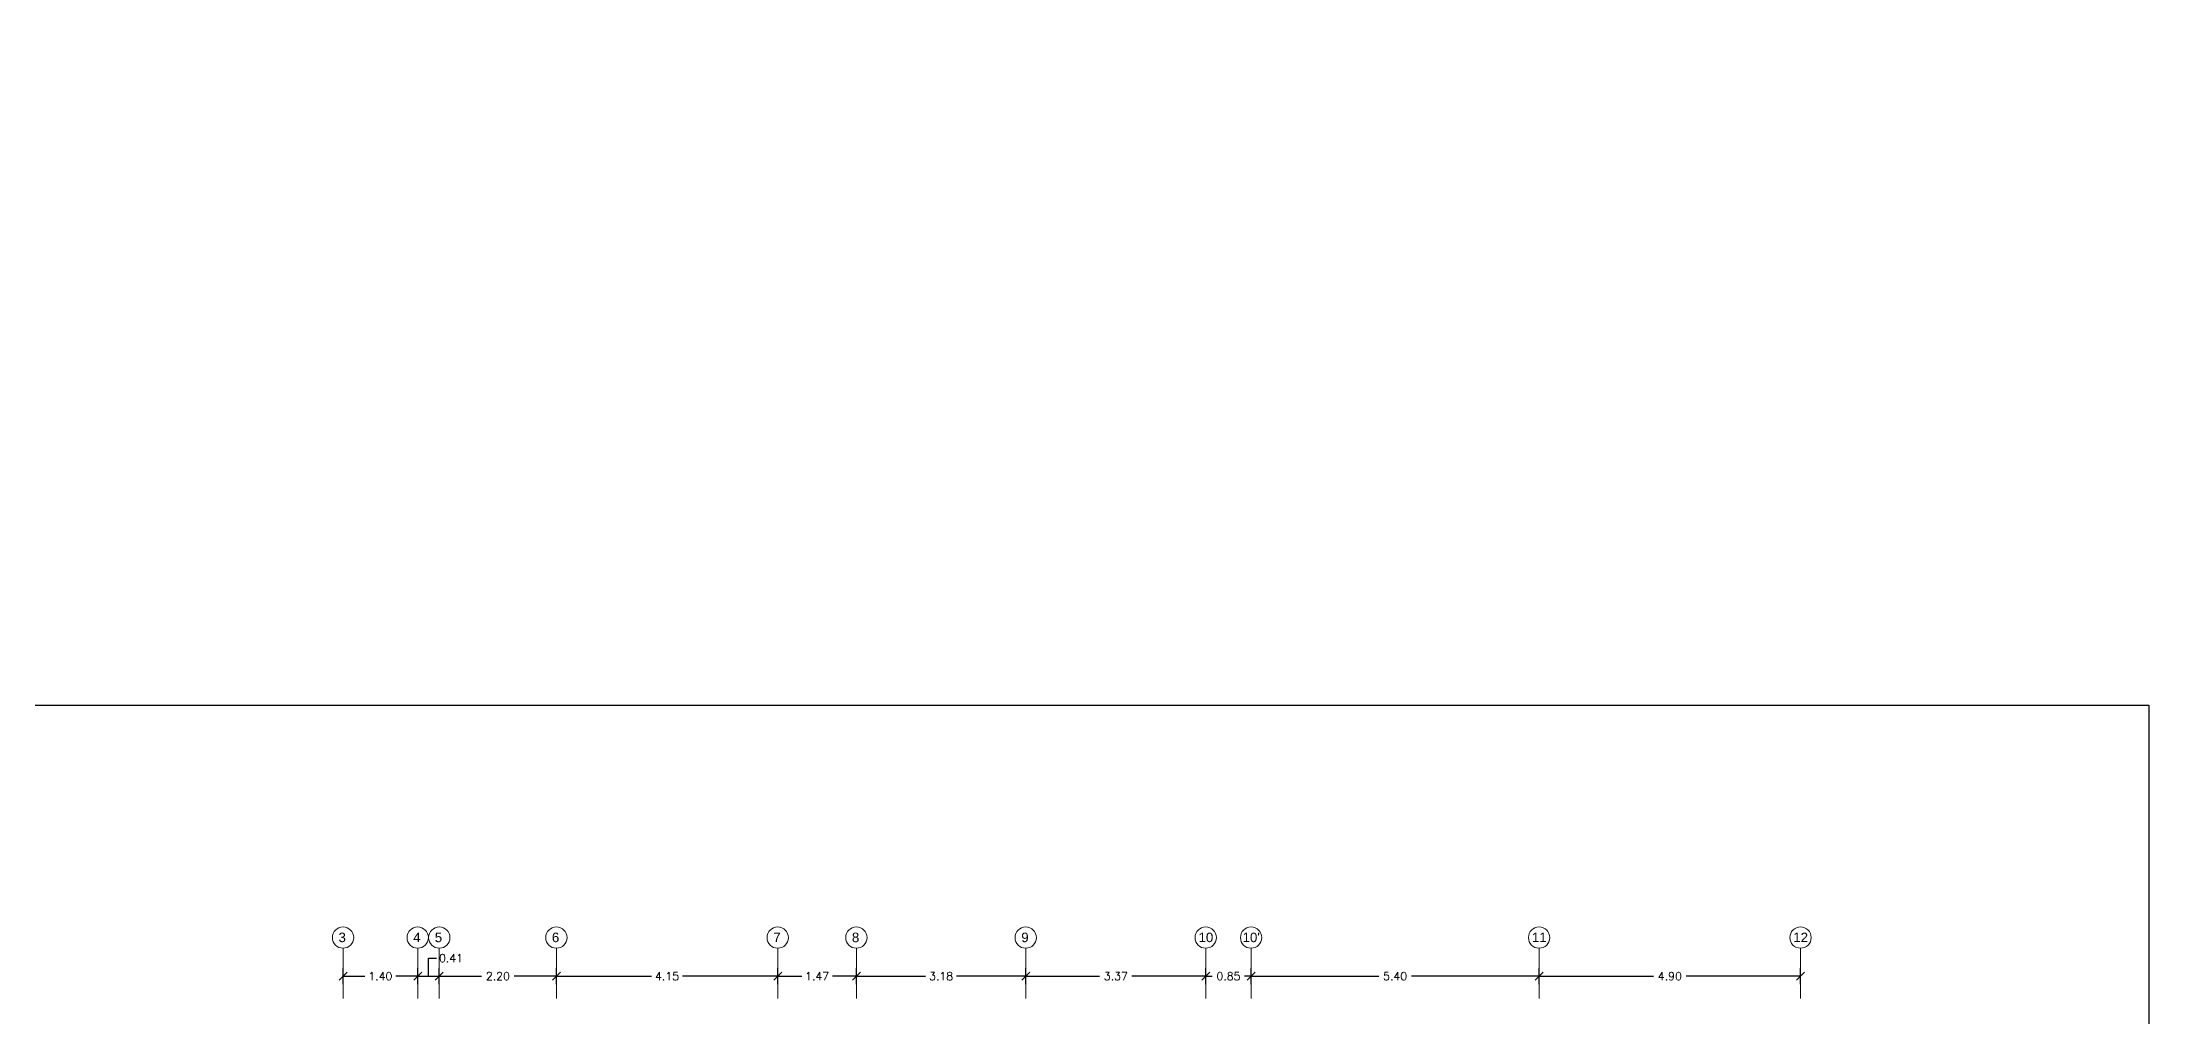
# Model space of a CAD drawing. Header units: metres. Extents: x -44 to 358, y -286 to 66.
# Drawn here: x 108.13 to 147.62, y -18.27 to 0 of the extents above; entities that cross this region are included whole.
import ezdxf

# ---------------------------------------------------------------- set-up
doc = ezdxf.new("R2010")
doc.units = ezdxf.units.M
doc.header["$LTSCALE"] = 0.3
doc.header["$PDMODE"] = 3
doc.linetypes.add('Grid Line 1_2_', pattern=[22.225, 12.7, -3.175, 3.175, -3.175])
doc.layers.add('0-S-GRID', color=1, linetype='Continuous', lineweight=9)
doc.layers.add('0-S-GRID-IDEN', color=1, linetype='Continuous', lineweight=9)
doc.layers.add('ACERO', color=5, linetype='Continuous')
doc.layers.add('DIMTEXTO', color=4, linetype='Continuous')
doc.styles.add('Arial_2', font='arial.ttf', dxfattribs={"height": 0.2})
doc.styles.add('SMPLEX', font='simplex.shx')
doc.dimstyles.new('DIM-50', dxfattribs={"dimscale": 0.5, "dimtxt": 0.2, "dimasz": 0.2, "dimexe": 0.2, "dimexo": 0.2, "dimgap": 0.1, "dimtad": 0, "dimtih": 1, "dimtoh": 1, "dimzin": 0, "dimdsep": 46, "dimtxsty": 'SMPLEX', "dimblk1": 'OBLIQUE', "dimblk2": 'OBLIQUE', "dimsah": 1, "dimcen": 0.2, "dimclrd": 4, "dimclre": 4, "dimclrt": 4, "dimadec": 0, "dimazin": 0, "dimtfac": 1, "dimtmove": 0, "dimatfit": 3, "dimldrblk": 'OPEN30', "dimfxl": 0.3, "dimfxlon": 1, "dimtfill": 1, "dimtolj": 1, "dimtzin": 0, "dimarcsym": 0})
doc.dimstyles.new('DIM-75', dxfattribs={"dimscale": 0.75, "dimtxt": 0.2, "dimasz": 0.2, "dimexe": 0.2, "dimexo": 0.2, "dimgap": 0.1, "dimtad": 0, "dimtih": 1, "dimtoh": 1, "dimzin": 0, "dimdsep": 46, "dimtxsty": 'SMPLEX', "dimblk1": 'OBLIQUE', "dimblk2": 'OBLIQUE', "dimsah": 1, "dimcen": 0.2, "dimclrd": 4, "dimclre": 4, "dimclrt": 4, "dimadec": 0, "dimazin": 0, "dimtfac": 1, "dimtmove": 0, "dimatfit": 3, "dimldrblk": 'OBLIQUE', "dimfxl": 0.2, "dimfxlon": 1, "dimtfill": 1, "dimtolj": 1, "dimtzin": 0, "dimarcsym": 0})

# ---------------------------------------------------------------- blocks, each defined once
blk = doc.blocks.new('_OBLIQUE')
at = {"color": 0, "linetype": 'ByBlock'}
blk.add_line((-0.5, -0.5), (0.5, 0.5), dxfattribs=at)
blk = doc.blocks.new('*D1012')
at = {"layer": 'DEFPOINTS', "color": 0, "ltscale": 0.05, "transparency": 16777216}
for p in [(115.168, -17.509), (113.768, -17.925), (115.168, -17.925)]:
    blk.add_point(p, dxfattribs=at)
at = {"layer": 'DIMTEXTO', "color": 4, "lineweight": -2, "ltscale": 0.05, "transparency": 16777216}
for p, q in [((113.768, -17.659), (113.768, -17.359)), ((115.168, -17.659), (115.168, -17.359)), ((113.768, -17.509), (114.179, -17.509)), ((115.168, -17.509), (114.757, -17.509))]:
    blk.add_line(p, q, dxfattribs=at)
at = {"layer": 'DIMTEXTO', "color": 4, "lineweight": -2, "ltscale": 0.05, "transparency": 16777216, "xscale": 0.15, "yscale": 0.15, "zscale": 0.15, "rotation": 180}
blk.add_blockref('_OBLIQUE', (113.768, -17.509), dxfattribs=at)
at = {"layer": 'DIMTEXTO', "color": 4, "lineweight": -2, "ltscale": 0.05, "transparency": 16777216, "xscale": 0.15, "yscale": 0.15, "zscale": 0.15}
blk.add_blockref('_OBLIQUE', (115.168, -17.509), dxfattribs=at)
at = {"layer": 'DIMTEXTO', "color": 4, "ltscale": 0.05, "transparency": 16777216, "insert": (114.468, -17.509), "char_height": 0.15, "attachment_point": 5, "style": 'SMPLEX', "bg_fill": 3, "box_fill_scale": 1.1, "bg_fill_color": 256, "bg_fill_true_color": 13158600, "bg_fill_transparency": 0}
blk.add_mtext('\\A1;1.40', dxfattribs=at)
blk = doc.blocks.new('*D1013')
at = {"layer": 'DEFPOINTS', "color": 0, "ltscale": 0.05, "transparency": 16777216}
for p in [(115.573, -17.509), (115.168, -17.925), (115.573, -17.925)]:
    blk.add_point(p, dxfattribs=at)
at = {"layer": 'DIMTEXTO', "color": 4, "lineweight": -2, "ltscale": 0.05, "transparency": 16777216}
for p, q in [((115.168, -17.659), (115.168, -17.359)), ((115.37, -17.509), (115.37, -17.171)), ((115.37, -17.171), (115.52, -17.171)), ((115.573, -17.659), (115.573, -17.359)), ((115.168, -17.509), (115.573, -17.509))]:
    blk.add_line(p, q, dxfattribs=at)
at = {"layer": 'DIMTEXTO', "color": 4, "lineweight": -2, "ltscale": 0.05, "transparency": 16777216, "xscale": 0.15, "yscale": 0.15, "zscale": 0.15, "rotation": 180}
blk.add_blockref('_OBLIQUE', (115.168, -17.509), dxfattribs=at)
at = {"layer": 'DIMTEXTO', "color": 4, "ltscale": 0.05, "transparency": 16777216, "insert": (115.792, -17.171), "char_height": 0.15, "attachment_point": 5, "style": 'SMPLEX', "bg_fill": 3, "box_fill_scale": 1.1, "bg_fill_color": 256, "bg_fill_true_color": 13158600, "bg_fill_transparency": 0}
blk.add_mtext('\\A1;0.41', dxfattribs=at)
at = {"layer": 'DIMTEXTO', "color": 4, "lineweight": -2, "ltscale": 0.05, "transparency": 16777216, "xscale": 0.15, "yscale": 0.15, "zscale": 0.15}
blk.add_blockref('_OBLIQUE', (115.573, -17.509), dxfattribs=at)
blk = doc.blocks.new('*D1014')
at = {"layer": 'DEFPOINTS', "color": 0, "ltscale": 0.05, "transparency": 16777216}
for p in [(117.768, -17.509), (115.573, -17.925), (117.768, -17.925)]:
    blk.add_point(p, dxfattribs=at)
at = {"layer": 'DIMTEXTO', "color": 4, "lineweight": -2, "ltscale": 0.05, "transparency": 16777216}
for p, q in [((115.573, -17.659), (115.573, -17.359)), ((117.768, -17.659), (117.768, -17.359)), ((115.573, -17.509), (116.367, -17.509)), ((117.768, -17.509), (116.974, -17.509))]:
    blk.add_line(p, q, dxfattribs=at)
at = {"layer": 'DIMTEXTO', "color": 4, "lineweight": -2, "ltscale": 0.05, "transparency": 16777216, "xscale": 0.15, "yscale": 0.15, "zscale": 0.15, "rotation": 180}
blk.add_blockref('_OBLIQUE', (115.573, -17.509), dxfattribs=at)
at = {"layer": 'DIMTEXTO', "color": 4, "lineweight": -2, "ltscale": 0.05, "transparency": 16777216, "xscale": 0.15, "yscale": 0.15, "zscale": 0.15}
blk.add_blockref('_OBLIQUE', (117.768, -17.509), dxfattribs=at)
at = {"layer": 'DIMTEXTO', "color": 4, "ltscale": 0.05, "transparency": 16777216, "insert": (116.671, -17.509), "char_height": 0.15, "attachment_point": 5, "style": 'SMPLEX', "bg_fill": 3, "box_fill_scale": 1.1, "bg_fill_color": 256, "bg_fill_true_color": 13158600, "bg_fill_transparency": 0}
blk.add_mtext('\\A1;2.20', dxfattribs=at)
blk = doc.blocks.new('*D1015')
at = {"layer": 'DEFPOINTS', "color": 0, "ltscale": 0.05, "transparency": 16777216}
for p in [(121.919, -17.509), (117.768, -17.925), (121.919, -17.925)]:
    blk.add_point(p, dxfattribs=at)
at = {"layer": 'DIMTEXTO', "color": 4, "lineweight": -2, "ltscale": 0.05, "transparency": 16777216}
for p, q in [((117.768, -17.659), (117.768, -17.359)), ((121.919, -17.659), (121.919, -17.359)), ((117.768, -17.509), (119.554, -17.509)), ((121.919, -17.509), (120.133, -17.509))]:
    blk.add_line(p, q, dxfattribs=at)
at = {"layer": 'DIMTEXTO', "color": 4, "lineweight": -2, "ltscale": 0.05, "transparency": 16777216, "xscale": 0.15, "yscale": 0.15, "zscale": 0.15, "rotation": 180}
blk.add_blockref('_OBLIQUE', (117.768, -17.509), dxfattribs=at)
at = {"layer": 'DIMTEXTO', "color": 4, "lineweight": -2, "ltscale": 0.05, "transparency": 16777216, "xscale": 0.15, "yscale": 0.15, "zscale": 0.15}
blk.add_blockref('_OBLIQUE', (121.919, -17.509), dxfattribs=at)
at = {"layer": 'DIMTEXTO', "color": 4, "ltscale": 0.05, "transparency": 16777216, "insert": (119.843, -17.509), "char_height": 0.15, "attachment_point": 5, "style": 'SMPLEX', "bg_fill": 3, "box_fill_scale": 1.1, "bg_fill_color": 256, "bg_fill_true_color": 13158600, "bg_fill_transparency": 0}
blk.add_mtext('\\A1;4.15', dxfattribs=at)
blk = doc.blocks.new('*D1016')
at = {"layer": 'DEFPOINTS', "color": 0, "ltscale": 0.2, "transparency": 16777216}
for p in [(123.393, -17.509), (121.919, -17.925), (123.393, -17.925)]:
    blk.add_point(p, dxfattribs=at)
at = {"layer": 'DIMTEXTO', "color": 4, "lineweight": -2, "ltscale": 0.2, "transparency": 16777216}
for p, q in [((121.919, -17.659), (121.919, -17.359)), ((123.393, -17.659), (123.393, -17.359)), ((121.919, -17.509), (122.367, -17.509)), ((123.393, -17.509), (122.945, -17.509))]:
    blk.add_line(p, q, dxfattribs=at)
at = {"layer": 'DIMTEXTO', "color": 4, "lineweight": -2, "ltscale": 0.2, "transparency": 16777216, "xscale": 0.15, "yscale": 0.15, "zscale": 0.15, "rotation": 180}
blk.add_blockref('_OBLIQUE', (121.919, -17.509), dxfattribs=at)
at = {"layer": 'DIMTEXTO', "color": 4, "lineweight": -2, "ltscale": 0.2, "transparency": 16777216, "xscale": 0.15, "yscale": 0.15, "zscale": 0.15}
blk.add_blockref('_OBLIQUE', (123.393, -17.509), dxfattribs=at)
at = {"layer": 'DIMTEXTO', "color": 4, "ltscale": 0.2, "transparency": 16777216, "insert": (122.656, -17.509), "char_height": 0.15, "attachment_point": 5, "style": 'SMPLEX', "bg_fill": 3, "box_fill_scale": 1.1, "bg_fill_color": 256, "bg_fill_true_color": 13158600, "bg_fill_transparency": 0}
blk.add_mtext('\\A1;1.47', dxfattribs=at)
blk = doc.blocks.new('*D1017')
at = {"layer": 'DEFPOINTS', "color": 0, "ltscale": 0.2, "transparency": 16777216}
for p in [(126.568, -17.509), (123.393, -17.925), (126.568, -17.925)]:
    blk.add_point(p, dxfattribs=at)
at = {"layer": 'DIMTEXTO', "color": 4, "lineweight": -2, "ltscale": 0.2, "transparency": 16777216}
for p, q in [((123.393, -17.659), (123.393, -17.359)), ((126.568, -17.659), (126.568, -17.359)), ((123.393, -17.509), (124.691, -17.509)), ((126.568, -17.509), (125.27, -17.509))]:
    blk.add_line(p, q, dxfattribs=at)
at = {"layer": 'DIMTEXTO', "color": 4, "lineweight": -2, "ltscale": 0.2, "transparency": 16777216, "xscale": 0.15, "yscale": 0.15, "zscale": 0.15, "rotation": 180}
blk.add_blockref('_OBLIQUE', (123.393, -17.509), dxfattribs=at)
at = {"layer": 'DIMTEXTO', "color": 4, "lineweight": -2, "ltscale": 0.2, "transparency": 16777216, "xscale": 0.15, "yscale": 0.15, "zscale": 0.15}
blk.add_blockref('_OBLIQUE', (126.568, -17.509), dxfattribs=at)
at = {"layer": 'DIMTEXTO', "color": 4, "ltscale": 0.2, "transparency": 16777216, "insert": (124.981, -17.509), "char_height": 0.15, "attachment_point": 5, "style": 'SMPLEX', "bg_fill": 3, "box_fill_scale": 1.1, "bg_fill_color": 256, "bg_fill_true_color": 13158600, "bg_fill_transparency": 0}
blk.add_mtext('\\A1;3.18', dxfattribs=at)
blk = doc.blocks.new('*D1018')
at = {"layer": 'DEFPOINTS', "color": 0, "ltscale": 0.2, "transparency": 16777216}
for p in [(129.943, -17.509), (126.568, -17.925), (129.943, -17.925)]:
    blk.add_point(p, dxfattribs=at)
at = {"layer": 'DIMTEXTO', "color": 4, "lineweight": -2, "ltscale": 0.2, "transparency": 16777216}
for p, q in [((126.568, -17.659), (126.568, -17.359)), ((129.943, -17.659), (129.943, -17.359)), ((126.568, -17.509), (127.952, -17.509)), ((129.943, -17.509), (128.559, -17.509))]:
    blk.add_line(p, q, dxfattribs=at)
at = {"layer": 'DIMTEXTO', "color": 4, "lineweight": -2, "ltscale": 0.2, "transparency": 16777216, "xscale": 0.15, "yscale": 0.15, "zscale": 0.15, "rotation": 180}
blk.add_blockref('_OBLIQUE', (126.568, -17.509), dxfattribs=at)
at = {"layer": 'DIMTEXTO', "color": 4, "lineweight": -2, "ltscale": 0.2, "transparency": 16777216, "xscale": 0.15, "yscale": 0.15, "zscale": 0.15}
blk.add_blockref('_OBLIQUE', (129.943, -17.509), dxfattribs=at)
at = {"layer": 'DIMTEXTO', "color": 4, "ltscale": 0.2, "transparency": 16777216, "insert": (128.256, -17.509), "char_height": 0.15, "attachment_point": 5, "style": 'SMPLEX', "bg_fill": 3, "box_fill_scale": 1.1, "bg_fill_color": 256, "bg_fill_true_color": 13158600, "bg_fill_transparency": 0}
blk.add_mtext('\\A1;3.37', dxfattribs=at)
blk = doc.blocks.new('*D1019')
at = {"layer": 'DEFPOINTS', "color": 0, "ltscale": 0.2, "transparency": 16777216}
for p in [(129.943, -17.925), (130.793, -17.925)]:
    blk.add_point(p, dxfattribs=at)
at = {"layer": 'DIMTEXTO', "color": 4, "lineweight": -2, "ltscale": 0.2, "transparency": 16777216}
for p, q in [((129.943, -17.659), (129.943, -17.359)), ((130.793, -17.659), (130.793, -17.359)), ((129.943, -17.509), (130.064, -17.509)), ((130.793, -17.509), (130.672, -17.509))]:
    blk.add_line(p, q, dxfattribs=at)
at = {"layer": 'DIMTEXTO', "color": 4, "lineweight": -2, "ltscale": 0.2, "transparency": 16777216, "xscale": 0.15, "yscale": 0.15, "zscale": 0.15, "rotation": 180}
blk.add_blockref('_OBLIQUE', (129.943, -17.509), dxfattribs=at)
at = {"layer": 'DIMTEXTO', "color": 4, "lineweight": -2, "ltscale": 0.2, "transparency": 16777216, "xscale": 0.15, "yscale": 0.15, "zscale": 0.15}
blk.add_blockref('_OBLIQUE', (130.793, -17.509), dxfattribs=at)
at = {"layer": 'DIMTEXTO', "color": 4, "ltscale": 0.2, "transparency": 16777216, "insert": (130.368, -17.509), "char_height": 0.15, "attachment_point": 5, "style": 'SMPLEX', "bg_fill": 3, "box_fill_scale": 1.1, "bg_fill_color": 256, "bg_fill_true_color": 13158600, "bg_fill_transparency": 0}
blk.add_mtext('\\A1;0.85', dxfattribs=at)
at = {"layer": 'DEFPOINTS', "color": 0, "ltscale": 0.2, "transparency": 16777216}
blk.add_point((130.793, -17.509), dxfattribs=at)
blk = doc.blocks.new('*D1020')
at = {"layer": 'DEFPOINTS', "color": 0, "ltscale": 0.2, "transparency": 16777216}
for p in [(141.093, -17.509), (136.193, -17.925), (141.093, -17.925)]:
    blk.add_point(p, dxfattribs=at)
at = {"layer": 'DIMTEXTO', "color": 4, "lineweight": -2, "ltscale": 0.2, "transparency": 16777216}
for p, q in [((136.193, -17.659), (136.193, -17.359)), ((141.093, -17.659), (141.093, -17.359)), ((136.193, -17.509), (138.339, -17.509)), ((141.093, -17.509), (138.947, -17.509))]:
    blk.add_line(p, q, dxfattribs=at)
at = {"layer": 'DIMTEXTO', "color": 4, "lineweight": -2, "ltscale": 0.2, "transparency": 16777216, "xscale": 0.15, "yscale": 0.15, "zscale": 0.15, "rotation": 180}
blk.add_blockref('_OBLIQUE', (136.193, -17.509), dxfattribs=at)
at = {"layer": 'DIMTEXTO', "color": 4, "lineweight": -2, "ltscale": 0.2, "transparency": 16777216, "xscale": 0.15, "yscale": 0.15, "zscale": 0.15}
blk.add_blockref('_OBLIQUE', (141.093, -17.509), dxfattribs=at)
at = {"layer": 'DIMTEXTO', "color": 4, "ltscale": 0.2, "transparency": 16777216, "insert": (138.643, -17.509), "char_height": 0.15, "attachment_point": 5, "style": 'SMPLEX', "bg_fill": 3, "box_fill_scale": 1.1, "bg_fill_color": 256, "bg_fill_true_color": 13158600, "bg_fill_transparency": 0}
blk.add_mtext('\\A1;4.90', dxfattribs=at)
blk = doc.blocks.new('*D1009')
at = {"layer": 'DEFPOINTS', "color": 0, "ltscale": 0.2, "transparency": 16777216}
for p in [(136.193, -17.509), (130.793, -17.925), (136.193, -17.925)]:
    blk.add_point(p, dxfattribs=at)
at = {"layer": 'DIMTEXTO', "color": 4, "lineweight": -2, "ltscale": 0.2, "transparency": 16777216}
for p, q in [((130.793, -17.659), (130.793, -17.359)), ((136.193, -17.659), (136.193, -17.359)), ((130.793, -17.509), (133.189, -17.509)), ((136.193, -17.509), (133.797, -17.509))]:
    blk.add_line(p, q, dxfattribs=at)
at = {"layer": 'DIMTEXTO', "color": 4, "lineweight": -2, "ltscale": 0.2, "transparency": 16777216, "xscale": 0.15, "yscale": 0.15, "zscale": 0.15, "rotation": 180}
blk.add_blockref('_OBLIQUE', (130.793, -17.509), dxfattribs=at)
at = {"layer": 'DIMTEXTO', "color": 4, "lineweight": -2, "ltscale": 0.2, "transparency": 16777216, "xscale": 0.15, "yscale": 0.15, "zscale": 0.15}
blk.add_blockref('_OBLIQUE', (136.193, -17.509), dxfattribs=at)
at = {"layer": 'DIMTEXTO', "color": 4, "ltscale": 0.2, "transparency": 16777216, "insert": (133.493, -17.509), "char_height": 0.15, "attachment_point": 5, "style": 'SMPLEX', "bg_fill": 3, "box_fill_scale": 1.1, "bg_fill_color": 256, "bg_fill_true_color": 13158600, "bg_fill_transparency": 0}
blk.add_mtext('\\A1;5.40', dxfattribs=at)
blk = doc.blocks.new('*D1047')
at = {"layer": 'ACERO', "color": 4, "lineweight": -2, "ltscale": 0.2, "transparency": 16777216}
for p, q in [((122.019, -20.296), (122.019, -20.046)), ((130.668, -19.996), (130.668, -20.246)), ((122.019, -20.146), (126.141, -20.146)), ((130.668, -20.146), (126.546, -20.146))]:
    blk.add_line(p, q, dxfattribs=at)
at = {"layer": 'DEFPOINTS', "color": 0, "ltscale": 0.2, "transparency": 16777216}
for p in [(130.668, 0), (122.019, -20.508), (130.668, -20.146)]:
    blk.add_point(p, dxfattribs=at)
at = {"layer": 'ACERO', "color": 4, "lineweight": -2, "ltscale": 0.2, "transparency": 16777216, "xscale": 0.1, "yscale": 0.1, "zscale": 0.1, "rotation": 180}
blk.add_blockref('_OBLIQUE', (122.019, -20.146), dxfattribs=at)
at = {"layer": 'ACERO', "color": 4, "lineweight": -2, "ltscale": 0.2, "transparency": 16777216, "xscale": 0.1, "yscale": 0.1, "zscale": 0.1}
blk.add_blockref('_OBLIQUE', (130.668, -20.146), dxfattribs=at)
at = {"layer": 'ACERO', "color": 4, "ltscale": 0.2, "transparency": 16777216, "insert": (126.343, -20.146), "char_height": 0.1, "attachment_point": 5, "style": 'SMPLEX', "bg_fill": 3, "box_fill_scale": 1.1, "bg_fill_color": 256, "bg_fill_true_color": 13158600, "bg_fill_transparency": 0}
blk.add_mtext('\\A1;8.65', dxfattribs=at)
blk = doc.blocks.new('_Open30')
at = {"color": 0, "lineweight": -2}
for p, q in [((-1, 0.27), (0, 0)), ((0, 0), (-1, -0.27)), ((0, 0), (-1, 0))]:
    blk.add_line(p, q, dxfattribs=at)
blk = doc.blocks.new('*D1062')
at = {"layer": 'DEFPOINTS', "color": 0, "ltscale": 0.2, "transparency": 16777216}
for p in [(140.968, 0), (137.229, -29.425), (140.968, -30.912)]:
    blk.add_point(p, dxfattribs=at)
at = {"layer": 'DIMTEXTO', "color": 4, "lineweight": -2, "ltscale": 0.2, "transparency": 16777216}
for p, q in [((137.229, -30.762), (137.229, -31.012)), ((140.968, -30.762), (140.968, -31.012)), ((137.229, -30.912), (138.894, -30.912)), ((140.968, -30.912), (139.303, -30.912))]:
    blk.add_line(p, q, dxfattribs=at)
at = {"layer": 'DIMTEXTO', "color": 4, "lineweight": -2, "ltscale": 0.2, "transparency": 16777216, "xscale": 0.1, "yscale": 0.1, "zscale": 0.1, "rotation": 180}
blk.add_blockref('_OBLIQUE', (137.229, -30.912), dxfattribs=at)
at = {"layer": 'DIMTEXTO', "color": 4, "lineweight": -2, "ltscale": 0.2, "transparency": 16777216, "xscale": 0.1, "yscale": 0.1, "zscale": 0.1}
blk.add_blockref('_OBLIQUE', (140.968, -30.912), dxfattribs=at)
at = {"layer": 'DIMTEXTO', "color": 4, "ltscale": 0.2, "transparency": 16777216, "insert": (139.098, -30.912), "char_height": 0.1, "attachment_point": 5, "style": 'SMPLEX', "bg_fill": 3, "box_fill_scale": 1.1, "bg_fill_color": 256, "bg_fill_true_color": 13158600, "bg_fill_transparency": 0}
blk.add_mtext('\\A1;3.74', dxfattribs=at)

msp = doc.modelspace()

# ---------------------------------------------------------------- linework, layer by layer
at = {"layer": '0-S-GRID-IDEN'}
for centre in [(113.768016, -16.7851621), (115.1676884, -16.7851621), (115.573016, -16.7851621), (117.768016, -16.7851621), (136.193016, -16.7851621), (141.093016, -16.7851621)]:
    msp.add_circle(centre, 0.2, dxfattribs=at)
at = {"layer": 'DIMTEXTO'}
msp.add_lwpolyline([(0.9379767, -12.4288255), (147.6240338, -12.4288255), (147.6240338, -58.5105287), (0.9379767, -58.5105287)], close=True, dxfattribs=at)

# ---------------------------------------------------------------- texts
at = {"layer": 'DIMTEXTO', "width": 0.168354375, "style": 'Arial_2'}
for s, insert, char_height, attachment_point in [('3', (113.8221837, -16.6930083), 0.1785937, 3), ('4', (115.2218561, -16.6930083), 0.1785937, 3), ('5', (115.6271837, -16.6930083), 0.1785937, 3), ('6', (117.8221837, -16.6930083), 0.1785937, 3), ('11', (136.1952442, -16.6930083), 0.17859375, 2)]:
    msp.add_mtext(s, dxfattribs=dict(at, insert=insert, char_height=char_height, attachment_point=attachment_point))

# ---------------------------------------------------------------- next in the draw order: dimensions: what is measured, and where the dimension line sits
at = {"layer": 'ACERO', "ltscale": 0.2}
dim = msp.add_linear_dim(base=(130.668016, -20.1460074), p1=(122.018616, -20.5083354), p2=(130.668016, 0), dimstyle='DIM-50', dxfattribs=at)
dim.commit()
dim.dimension.update_dxf_attribs({"geometry": '*D1047', "text_midpoint": (126.343316, -20.1460074)})
at = {"layer": 'DIMTEXTO', "color": 1, "ltscale": 0.05}
dim = msp.add_linear_dim(base=(115.1676884, -17.5089563), p1=(113.768016, -17.9251621), p2=(115.1676884, -17.9251621), dimstyle='DIM-75', override={"dimtmove": 1}, dxfattribs=at)
dim.commit()
dim.dimension.update_dxf_attribs({"geometry": '*D1012', "text_midpoint": (114.4678522, -17.5089563)})
at = {"layer": 'DIMTEXTO', "ltscale": 0.2}
dim = msp.add_linear_dim(base=(141.093016, -17.5089563), p1=(136.193016, -17.9251621), p2=(141.093016, -17.9251621), dimstyle='DIM-75', override={"dimtmove": 1}, dxfattribs=at)
dim.commit()
dim.dimension.update_dxf_attribs({"geometry": '*D1020', "text_midpoint": (138.643016, -17.5089563)})

# ---------------------------------------------------------------- next in the draw order: linework, layer by layer
at = {"layer": '0-S-GRID', "linetype": 'Grid Line 1_2_'}
msp.add_line((113.768016, -16.9851621), (113.768016, -17.9251621), dxfattribs=at)
msp.add_line((113.768016, -16.9851621), (113.768016, -17.9251621), dxfattribs=at)
at = {"layer": '0-S-GRID-IDEN'}
for centre in [(121.918616, -16.7851621), (123.393016, -16.7851621), (126.568016, -16.7851621), (129.943016, -16.7851621), (130.793016, -16.7851621)]:
    msp.add_circle(centre, 0.2, dxfattribs=at)

# ---------------------------------------------------------------- next in the draw order: texts
at = {"layer": 'DIMTEXTO', "width": 0.168354375, "style": 'Arial_2'}
for s, insert, char_height, attachment_point in [('7', (121.9727837, -16.6930083), 0.1785937, 3), ('8', (123.4471837, -16.6930083), 0.1785937, 3), ('9', (126.6221837, -16.6930083), 0.1785937, 3), ('10', (129.9452442, -16.6930083), 0.17859375, 2), ("10'", (130.7952442, -16.6930083), 0.17859375, 2)]:
    msp.add_mtext(s, dxfattribs=dict(at, insert=insert, char_height=char_height, attachment_point=attachment_point))

# ---------------------------------------------------------------- next in the draw order: dimensions: what is measured, and where the dimension line sits
at = {"layer": 'DIMTEXTO', "ltscale": 0.2}
dim = msp.add_linear_dim(base=(140.9680013, -30.9119927), p1=(137.2288357, -29.4248288), p2=(140.9680013, 0.0000608), dimstyle='DIM-50', dxfattribs=at)
dim.commit()
dim.dimension.update_dxf_attribs({"geometry": '*D1062', "text_midpoint": (139.0984185, -30.9119927)})
at = {"layer": 'DIMTEXTO', "color": 1, "ltscale": 0.05}
dim = msp.add_linear_dim(base=(115.573016, -17.5089563), p1=(115.1676884, -17.9251621), p2=(115.573016, -17.9251621), dimstyle='DIM-75', override={"dimtmove": 1}, dxfattribs=at)
dim.commit()
dim.dimension.update_dxf_attribs({"geometry": '*D1013', "text_midpoint": (115.5953522, -17.1714563)})

# ---------------------------------------------------------------- next in the draw order: linework, layer by layer
at = {"layer": '0-S-GRID', "linetype": 'Grid Line 1_2_'}
for p, q in [((115.1676884, -16.9851621), (115.1676884, -17.9251621)), ((115.1676884, -16.9851621), (115.1676884, -17.9251621)), ((141.093016, -16.9851621), (141.093016, -17.9251621)), ((141.093016, -16.9851621), (141.093016, -17.9251621))]:
    msp.add_line(p, q, dxfattribs=at)

# ---------------------------------------------------------------- next in the draw order: texts
at = {"layer": 'DIMTEXTO', "insert": (141.0952442, -16.6930083), "char_height": 0.17859375, "width": 0.168354375, "attachment_point": 2, "style": 'Arial_2'}
msp.add_mtext('12', dxfattribs=at)

# ---------------------------------------------------------------- next in the draw order: dimensions: what is measured, and where the dimension line sits
at = {"layer": 'DIMTEXTO', "color": 1, "ltscale": 0.05}
dim = msp.add_linear_dim(base=(117.7680159676, -17.508956308), p1=(115.5730159676, -17.9251621114), p2=(117.7680159676, -17.9251620816), dimstyle='DIM-75', override={"dimtmove": 1}, dxfattribs=at)
dim.commit()
dim.dimension.update_dxf_attribs({"geometry": '*D1014', "text_midpoint": (116.6705159676, -17.508956308)})

# ---------------------------------------------------------------- next in the draw order: linework, layer by layer
at = {"layer": '0-S-GRID', "linetype": 'Grid Line 1_2_'}
msp.add_line((115.573016, -16.9851621), (115.573016, -17.9251621), dxfattribs=at)
msp.add_line((115.573016, -16.9851621), (115.573016, -17.9251621), dxfattribs=at)

# ---------------------------------------------------------------- next in the draw order: dimensions: what is measured, and where the dimension line sits
at = {"layer": 'DIMTEXTO', "color": 1, "ltscale": 0.05}
dim = msp.add_linear_dim(base=(121.918616, -17.5089563), p1=(117.768016, -17.9251621), p2=(121.918616, -17.9251621), dimstyle='DIM-75', override={"dimtmove": 1}, dxfattribs=at)
dim.commit()
dim.dimension.update_dxf_attribs({"geometry": '*D1015', "text_midpoint": (119.843316, -17.5089563)})

# ---------------------------------------------------------------- next in the draw order: linework, layer by layer
at = {"layer": '0-S-GRID', "linetype": 'Grid Line 1_2_'}
msp.add_line((117.768016, -16.9851621), (117.768016, -17.9251621), dxfattribs=at)
msp.add_line((117.768016, -16.9851621), (117.768016, -17.9251621), dxfattribs=at)

# ---------------------------------------------------------------- next in the draw order: dimensions: what is measured, and where the dimension line sits
at = {"layer": 'DIMTEXTO', "ltscale": 0.2}
dim = msp.add_linear_dim(base=(123.393016, -17.5089563), p1=(121.918616, -17.9251621), p2=(123.393016, -17.9251621), dimstyle='DIM-75', override={"dimtmove": 1}, dxfattribs=at)
dim.commit()
dim.dimension.update_dxf_attribs({"geometry": '*D1016', "text_midpoint": (122.655816, -17.5089563)})

# ---------------------------------------------------------------- next in the draw order: linework, layer by layer
at = {"layer": '0-S-GRID', "linetype": 'Grid Line 1_2_'}
msp.add_line((121.918616, -16.9851621), (121.918616, -17.9251621), dxfattribs=at)
msp.add_line((121.918616, -16.9851621), (121.918616, -17.9251621), dxfattribs=at)

# ---------------------------------------------------------------- next in the draw order: dimensions: what is measured, and where the dimension line sits
at = {"layer": 'DIMTEXTO', "ltscale": 0.2}
dim = msp.add_linear_dim(base=(126.5680159689, -17.508956308), p1=(123.3930159676, -17.9251621114), p2=(126.5680159689, -17.9251621114), dimstyle='DIM-75', override={"dimtmove": 1}, dxfattribs=at)
dim.commit()
dim.dimension.update_dxf_attribs({"geometry": '*D1017', "text_midpoint": (124.9805159682, -17.508956308)})

# ---------------------------------------------------------------- next in the draw order: linework, layer by layer
at = {"layer": '0-S-GRID', "linetype": 'Grid Line 1_2_'}
msp.add_line((123.393016, -16.9851621), (123.393016, -17.9251621), dxfattribs=at)
msp.add_line((123.393016, -16.9851621), (123.393016, -17.9251621), dxfattribs=at)

# ---------------------------------------------------------------- next in the draw order: dimensions: what is measured, and where the dimension line sits
at = {"layer": 'DIMTEXTO', "ltscale": 0.2}
dim = msp.add_linear_dim(base=(129.9430159676, -17.5089562782), p1=(126.5680159689, -17.9251621114), p2=(129.9430159676, -17.9251620816), dimstyle='DIM-75', override={"dimtmove": 1}, dxfattribs=at)
dim.commit()
dim.dimension.update_dxf_attribs({"geometry": '*D1018', "text_midpoint": (128.2555159682, -17.5089562782)})

# ---------------------------------------------------------------- next in the draw order: linework, layer by layer
at = {"layer": '0-S-GRID', "linetype": 'Grid Line 1_2_'}
msp.add_line((126.568016, -16.9851621), (126.568016, -17.9251621), dxfattribs=at)
msp.add_line((126.568016, -16.9851621), (126.568016, -17.9251621), dxfattribs=at)

# ---------------------------------------------------------------- next in the draw order: dimensions: what is measured, and where the dimension line sits
at = {"layer": 'DIMTEXTO', "ltscale": 0.2}
dim = msp.add_linear_dim(base=(130.793016, -17.5089562), p1=(129.943016, -17.9251621), p2=(130.793016, -17.9251621), dimstyle='DIM-75', override={"dimtmove": 1}, dxfattribs=at)
dim.commit()
dim.dimension.update_dxf_attribs({"geometry": '*D1019', "text_midpoint": (130.368016, -17.5089562)})

# ---------------------------------------------------------------- next in the draw order: linework, layer by layer
at = {"layer": '0-S-GRID', "linetype": 'Grid Line 1_2_'}
msp.add_line((129.943016, -16.9851621), (129.943016, -17.9251621), dxfattribs=at)
msp.add_line((129.943016, -16.9851621), (129.943016, -17.9251621), dxfattribs=at)

# ---------------------------------------------------------------- next in the draw order: dimensions: what is measured, and where the dimension line sits
at = {"layer": 'DIMTEXTO', "ltscale": 0.2}
dim = msp.add_linear_dim(base=(136.193016, -17.5089562), p1=(130.793016, -17.9251621), p2=(136.193016, -17.9251621), dimstyle='DIM-75', override={"dimtmove": 1}, dxfattribs=at)
dim.commit()
dim.dimension.update_dxf_attribs({"geometry": '*D1009', "text_midpoint": (133.493016, -17.5089562)})

# ---------------------------------------------------------------- next in the draw order: linework, layer by layer
at = {"layer": '0-S-GRID', "linetype": 'Grid Line 1_2_'}
for p, q in [((130.793016, -16.9851621), (130.793016, -17.9251621)), ((130.793016, -16.9851621), (130.793016, -17.9251621)), ((136.193016, -16.9851621), (136.193016, -17.9251621)), ((136.193016, -16.9851621), (136.193016, -17.9251621))]:
    msp.add_line(p, q, dxfattribs=at)

doc.saveas('drawing.dxf')
